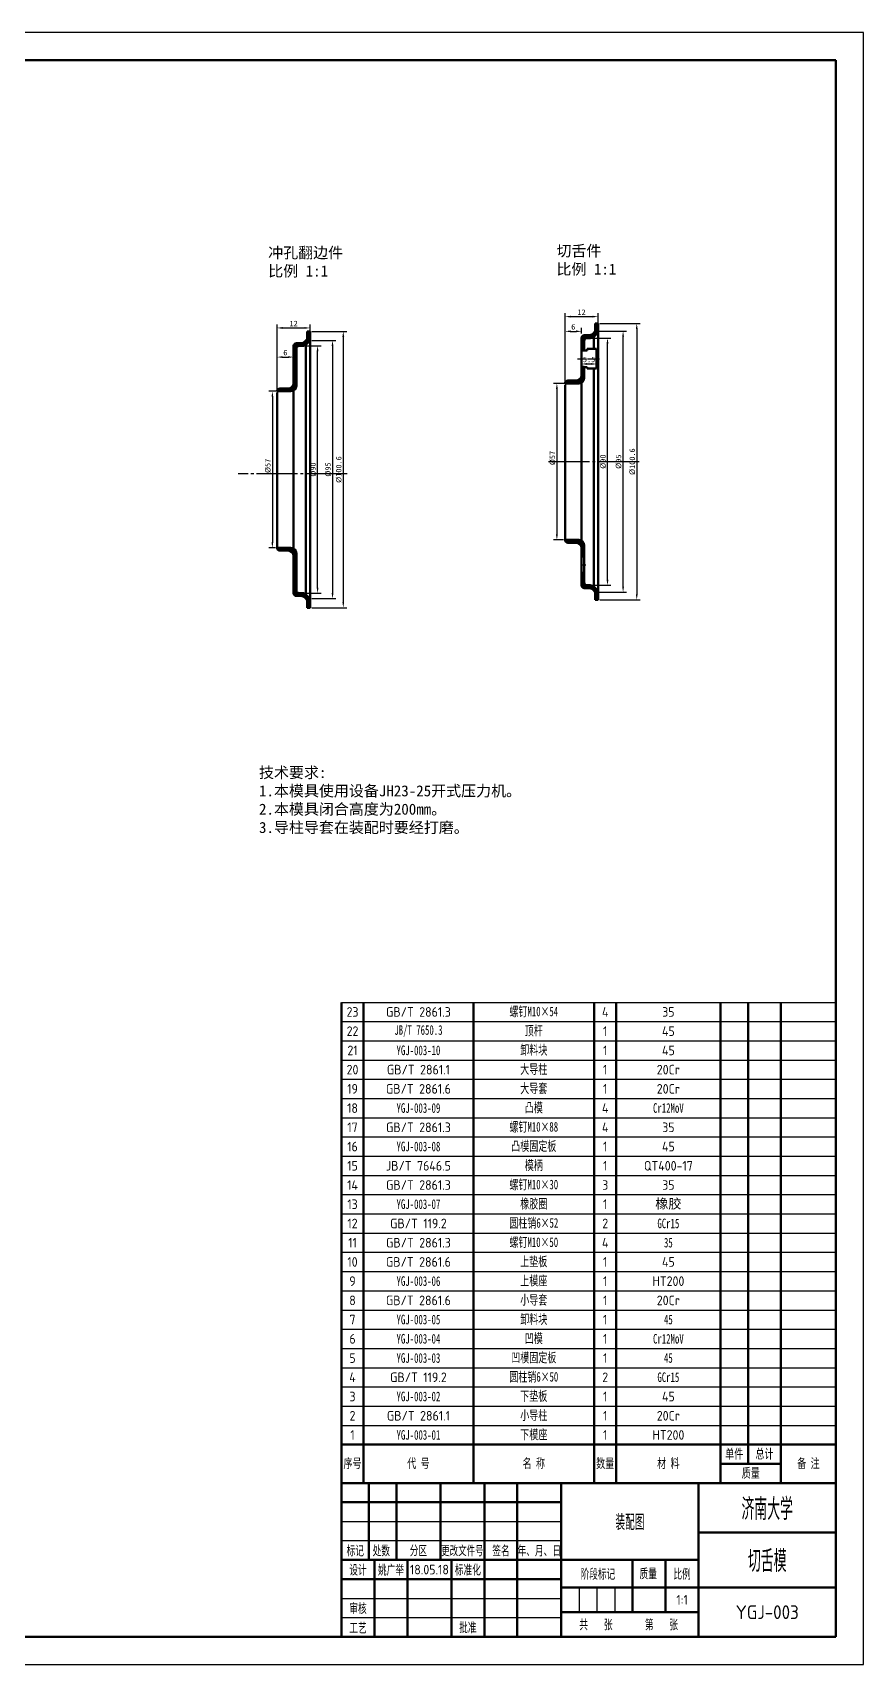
# Model space of a CAD drawing. Header units: millimetres. Extents: x 165 to 1006, y 1 to 595.
# Drawn here: x 703 to 1006, y 1 to 595 of the extents above; entities that cross this region are included whole.
import ezdxf
from ezdxf.enums import TextEntityAlignment as Align

# ---------------------------------------------------------------- set-up
doc = ezdxf.new("R2010")
doc.units = ezdxf.units.MM
doc.linetypes.add('点画线', pattern=[18, 15, -1, 1, -1])
for name, color, linetype in [('剖面线', 3, 'Continuous'), ('文字', 7, 'Continuous'), ('文字 @ 1', 7, 'Continuous'), ('标注', 3, 'Continuous'), ('点画线', 1, '点画线'), ('细实线', 1, 'Continuous'), ('辅助线', 4, 'Continuous')]:
    doc.layers.add(name, color=color, linetype=linetype)
doc.layers.add('粗实线', color=7, linetype='Continuous', lineweight=50)
doc.layers.add('粗实线 @ 1', color=7, linetype='Continuous', lineweight=50)
doc.styles.add('数字', font='isocp.shx')
doc.styles.add('数字直体', font='isocp.shx')
doc.styles.add('汉字长仿宋体', font='hyswlongfangsong.ttf', dxfattribs={"width": 0.67})
doc.styles.add('长仿宋体', font='', dxfattribs={"width": 0.67})
doc.styles.get('长仿宋体').set_extended_font_data('FangSong_GB2312')
doc.dimstyles.new('ISO-25', dxfattribs={"dimtxt": 2.5, "dimasz": 2.5, "dimexe": 1.25, "dimexo": 0.625, "dimtad": 1, "dimdsep": 46, "dimtxsty": 'Standard', "dimcen": 2.5, "dimadec": 0, "dimazin": 0, "dimtfac": 1, "dimtmove": 0, "dimatfit": 3, "dimfxl": 1, "dimarcsym": 0})

# ---------------------------------------------------------------- blocks, each defined once
blk = doc.blocks.new('装订A1(带注释性)')
at = {"layer": '粗实线'}
for p, q in [((0, 574), (-806, 574)), ((0, 0), (0, 574)), ((0, 56), (-180, 56)), ((-180, 56), (-180, 0)), ((-180, 56), (-180, 28)), ((-170, 56), (-170, 28)), ((-160, 56), (-160, 28)), ((-144, 56), (-144, 28)), ((-128, 56), (-128, 0)), ((-116, 56), (-116, 0)), ((-100, 56), (-100, 0)), ((-50, 56), (-50, 0)), ((0, 0), (0, 56)), ((-100, 49), (-180, 49)), ((0, 38), (-50, 38)), ((-50, 28), (-180, 28)), ((-168, 28), (-168, 0)), ((-156, 28), (-156, 0)), ((-140, 28), (-140, 0)), ((-74, 28), (-74, 9)), ((-62, 28), (-62, 9)), ((-100, 21), (-180, 21)), ((0, 18), (-100, 18)), ((-50, 9), (-100, 9)), ((-806, 0), (0, 0)), ((-180, 0), (0, 0))]:
    blk.add_line(p, q, dxfattribs=at)
at = {"layer": '细实线'}
for p, q in [((-180, 42), (-100, 42)), ((-100, 35), (-180, 35)), ((-93.5, 18), (-93.5, 9)), ((-87, 18), (-87, 9)), ((-80.5, 18), (-80.5, 9)), ((-180, 14), (-100, 14)), ((-180, 7), (-100, 7))]:
    blk.add_line(p, q, dxfattribs=at)
at = {"layer": '辅助线'}
for p, q in [((10, 584), (-831, 584)), ((10, -10), (10, 584)), ((-831, -10), (10, -10))]:
    blk.add_line(p, q, dxfattribs=at)
at = {"layer": '文字', "style": '汉字长仿宋体', "width": 0.67}
for s, height, p in [('标记', 3.5, (-175, 31.5)), ('处数', 3.5, (-165.51, 31.5)), ('分区', 3.5, (-152, 31.5)), ('更改文件号', 3.4, (-136, 31.5)), ('签名', 3.5, (-121.94, 31.5)), ('年、月、日', 3.5, (-108, 31.5)), ('设计', 3.5, (-174, 24.5)), ('标准化', 3.5, (-134, 24.54)), ('阶段标记', 3.5, (-86.67, 23)), ('质量', 3.5, (-68.33, 23.13)), ('比例', 3.5, (-56, 23)), ('审核', 3.5, (-174, 10.5)), ('工艺', 3.5, (-174, 3.46)), ('批准', 3.5, (-134, 3.54))]:
    blk.add_text(s, height=height, dxfattribs=at).set_placement(p, align=Align.MIDDLE)
for s, p in [('共    张', (-93.4, 2.77)), ('第    张', (-69.55, 2.77))]:
    blk.add_text(s, height=3.5, dxfattribs=at).set_placement(p)
for tag, height, p in [('单位名称', 7, (-25, 47)), ('图名', 7, (-25, 28)), ('设计者', 3.5, (-162, 24.46)), ('标准化', 3.5, (-122, 24.46)), ('审核者', 3.5, (-162, 10.46)), ('质量', 3.5, (-68, 13.5)), ('工艺者', 3.5, (-162, 3.54)), ('批准者', 3.5, (-122, 3.54))]:
    blk.add_attdef(tag, text='', height=height, dxfattribs=at).set_placement(p, align=Align.MIDDLE)
at = {"layer": '文字', "style": '数字直体'}
for tag, height, p in [('45', 5, (-75, 42)), ('16.10.10', 3.5, (-148, 24.5)), ('16.10.10', 3.5, (-108, 24.5)), ('16.10.10', 3.5, (-148, 10.5)), ('1:1', 3.5, (-56, 13.5)), ('1', 3.5, (-87.01, 4.2)), ('1', 3.5, (-63.1, 4.31)), ('001', 5, (-25, 9)), ('16.10.10', 3.5, (-148, 3.5)), ('16.10.10', 3.5, (-108, 3.57))]:
    blk.add_attdef(tag, text='', height=height, dxfattribs=at).set_placement(p, align=Align.MIDDLE)
blk = doc.blocks.new('*T76')
at = {"layer": '文字', "color": 0, "linetype": 'ByBlock', "lineweight": -2, "transparency": 16777216}
for p, q in [((0, 175), (180, 175)), ((0, 168), (180, 168)), ((0, 161), (180, 161)), ((0, 154), (180, 154)), ((0, 147), (180, 147)), ((0, 140), (180, 140)), ((0, 133), (180, 133)), ((0, 126), (180, 126)), ((0, 119), (180, 119)), ((0, 112), (180, 112)), ((0, 105), (180, 105)), ((0, 98), (180, 98)), ((0, 91), (180, 91)), ((0, 84), (180, 84)), ((0, 77), (180, 77)), ((0, 70), (180, 70)), ((0, 63), (180, 63)), ((0, 56), (180, 56)), ((0, 49), (180, 49)), ((0, 42), (180, 42)), ((0, 35), (180, 35)), ((0, 28), (180, 28)), ((0, 21), (180, 21))]:
    blk.add_line(p, q, dxfattribs=at)
at = {"layer": '文字', "color": 0, "linetype": 'ByBlock', "lineweight": 50, "transparency": 16777216}
for p, q in [((0, 0), (0, 175)), ((8, 0), (8, 175)), ((48, 0), (48, 175)), ((92, 0), (92, 175)), ((100, 0), (100, 175)), ((138, 0), (138, 175)), ((148, 7), (148, 175)), ((160, 0), (160, 175)), ((180, 0), (180, 175)), ((0, 14), (180, 14)), ((138, 7), (160, 7)), ((0, 0), (180, 0))]:
    blk.add_line(p, q, dxfattribs=at)
at = {"layer": '文字', "color": 0, "transparency": 16777216, "char_height": 3.5, "attachment_point": 5}
for s, insert, width, style in [('23', (4, 171.5), 7.88, '数字'), ('GB/T 2861.3', (28, 171.5), 39.88, '数字'), ('{\\fSimSun|b0|i0|c134|p2;螺钉M10×54}', (70, 171.5), 43.88, '长仿宋体'), ('4', (96, 171.5), 7.88, '数字'), ('35', (119, 171.5), 37.88, '数字'), ('{\\fFangSong_GB2312|b0|i0|c134|p49;\\W0.67;JB/T 7650.3}', (28, 164.5), 39.88, '数字'), ('{\\fSimSun|b0|i0|c134|p2;顶杆}', (70, 164.5), 43.88, '长仿宋体'), ('22', (4, 164.5), 7.88, '数字'), ('1', (96, 164.5), 7.88, '数字'), ('45', (119, 164.5), 37.88, '数字'), ('21', (4, 157.5), 7.88, '数字'), ('{\\fFangSong_GB2312|b0|i0|c134|p49;\\W0.67;YGJ-003-10}', (28, 157.5), 39.88, '数字'), ('{\\fSimSun|b0|i0|c134|p2;卸料块}', (70, 157.5), 43.88, '长仿宋体'), ('1', (96, 157.5), 7.88, '数字'), ('45', (119, 157.5), 37.88, '数字'), ('20', (4, 150.5), 7.88, '数字'), ('GB/T 2861.1', (28, 150.5), 39.88, '数字'), ('{\\fSimSun|b0|i0|c134|p2;大导柱}', (70, 150.5), 43.88, '长仿宋体'), ('1', (96, 150.5), 7.88, '数字'), ('20Cr', (119, 150.5), 37.88, '数字'), ('19', (4, 143.5), 7.88, '数字'), ('GB/T 2861.6', (28, 143.5), 39.88, '数字'), ('{\\fSimSun|b0|i0|c134|p2;大导套}', (70, 143.5), 43.88, '长仿宋体'), ('1', (96, 143.5), 7.88, '数字'), ('20Cr', (119, 143.5), 37.88, '数字'), ('18', (4, 136.5), 7.88, '数字'), ('YGJ-003-09', (28, 136.5), 39.88, '长仿宋体'), ('{\\fSimSun|b0|i0|c134|p2;凸模}', (70, 136.5), 43.88, '长仿宋体'), ('4', (96, 136.5), 7.88, '数字'), ('{\\fFangSong_GB2312|b0|i0|c134|p49;\\W0.67;Cr12MoV}', (119, 136.5), 37.88, '数字'), ('17', (4, 129.5), 7.88, '数字'), ('GB/T 2861.3', (28, 129.5), 39.88, '数字'), ('{\\fSimSun|b0|i0|c134|p2;螺钉M10×88}', (70, 129.5), 43.88, '长仿宋体'), ('4', (96, 129.5), 7.88, '数字'), ('35', (119, 129.5), 37.88, '数字'), ('{\\fSimSun|b0|i0|c134|p2;凸模固定板}', (70, 122.5), 43.88, '长仿宋体'), ('16', (4, 122.5), 7.88, '数字'), ('{\\fFangSong_GB2312|b0|i0|c134|p49;\\W0.67;YGJ-003-08}', (28, 122.5), 39.88, '数字'), ('1', (96, 122.5), 7.88, '数字'), ('45', (119, 122.5), 37.88, '数字'), ('15', (4, 115.5), 7.88, '数字'), ('JB/T 7646.5', (28, 115.5), 39.88, '数字'), ('{\\fSimSun|b0|i0|c134|p2;模柄}', (70, 115.5), 43.88, '长仿宋体'), ('1', (96, 115.5), 7.88, '数字'), ('QT400-17', (119, 115.5), 37.88, '数字'), ('14', (4, 108.5), 7.88, '数字'), ('GB/T 2861.3', (28, 108.5), 39.88, '数字'), ('{\\fSimSun|b0|i0|c134|p2;螺钉M10×30}', (70, 108.5), 43.88, '长仿宋体'), ('3', (96, 108.5), 7.88, '数字'), ('35', (119, 108.5), 37.88, '数字'), ('13', (4, 101.5), 7.88, '数字'), ('{\\fFangSong_GB2312|b0|i0|c134|p49;\\W0.67;YGJ-003-07}', (28, 101.5), 39.88, '数字'), ('{\\fSimSun|b0|i0|c134|p2;橡胶圈}', (70, 101.5), 43.88, '长仿宋体'), ('1', (96, 101.5), 7.88, '数字'), ('{\\fSimSun|b0|i0|c134|p2;橡胶}', (119, 101.5), 37.88, '数字'), ('12', (4, 94.5), 7.88, '数字'), ('GB/T 119.2', (28, 94.5), 39.88, '数字'), ('{\\fSimSun|b0|i0|c134|p2;圆柱销6×52}', (70, 94.5), 43.88, '长仿宋体'), ('2', (96, 94.5), 7.88, '数字'), ('{\\fFangSong_GB2312|b0|i0|c134|p49;\\W0.67;GCr15}', (119, 94.5), 37.88, '数字'), ('11', (4, 87.5), 7.88, '数字'), ('GB/T 2861.3', (28, 87.5), 39.88, '数字'), ('{\\fSimSun|b0|i0|c134|p2;螺钉M10×50}', (70, 87.5), 43.88, '长仿宋体'), ('4', (96, 87.5), 7.88, '数字'), ('35', (119, 87.5), 37.88, '长仿宋体'), ('10', (4, 80.5), 7.88, '数字'), ('GB/T 2861.6', (28, 80.5), 39.88, '数字'), ('{\\fSimSun|b0|i0|c134|p2;上垫板}', (70, 80.5), 43.88, '长仿宋体'), ('1', (96, 80.5), 7.88, '数字'), ('45', (119, 80.5), 37.88, '数字'), ('9', (4, 73.5), 7.88, '数字'), ('YGJ-003-06', (28, 73.5), 39.88, '长仿宋体'), ('{\\fSimSun|b0|i0|c134|p2;上模座}', (70, 73.5), 43.88, '长仿宋体'), ('1', (96, 73.5), 7.88, '数字'), ('HT200', (119, 73.5), 37.88, '数字'), ('8', (4, 66.5), 7.88, '数字'), ('GB/T 2861.6', (28, 66.5), 39.88, '数字'), ('{\\fSimSun|b0|i0|c134|p2;小导套}', (70, 66.5), 43.88, '长仿宋体'), ('1', (96, 66.5), 7.88, '数字'), ('{\\Fisocp|c134;\\W1;20Cr}', (119, 66.5), 37.88, '长仿宋体'), ('7', (4, 59.5), 7.88, '数字'), ('YGJ-003-05', (28, 59.5), 39.88, '长仿宋体'), ('{\\fSimSun|b0|i0|c134|p2;卸料块}', (70, 59.5), 43.88, '长仿宋体'), ('1', (96, 59.5), 7.88, '数字'), ('45', (119, 59.5), 37.88, '长仿宋体'), ('6', (4, 52.5), 7.88, '数字'), ('YGJ-003-04', (28, 52.5), 39.88, '长仿宋体'), ('{\\fSimSun|b0|i0|c134|p2;凹模}', (70, 52.5), 43.88, '长仿宋体'), ('1', (96, 52.5), 7.88, '数字'), ('Cr12MoV', (119, 52.5), 37.88, '长仿宋体'), ('{\\fSimSun|b0|i0|c134|p2;凹模固定板}', (70, 45.5), 43.88, '长仿宋体'), ('5', (4, 45.5), 7.88, '数字'), ('YGJ-003-03', (28, 45.5), 39.88, '长仿宋体'), ('1', (96, 45.5), 7.88, '数字'), ('45', (119, 45.5), 37.88, '长仿宋体'), ('4', (4, 38.5), 7.88, '数字'), ('GB/T 119.2', (28, 38.5), 39.88, '数字'), ('{\\fSimSun|b0|i0|c134|p2;圆柱销6×50}', (70, 38.5), 43.88, '长仿宋体'), ('2', (96, 38.5), 7.88, '数字'), ('GCr15', (119, 38.5), 37.88, '长仿宋体'), ('3', (4, 31.5), 7.88, '数字'), ('YGJ-003-02', (28, 31.5), 39.88, '长仿宋体'), ('{\\fSimSun|b0|i0|c134|p2;下垫板}', (70, 31.5), 43.88, '长仿宋体'), ('1', (96, 31.5), 7.88, '数字'), ('45', (119, 31.5), 37.88, '数字'), ('2', (4, 24.5), 7.88, '数字'), ('GB/T 2861.1', (28, 24.5), 39.88, '数字'), ('{\\fSimSun|b0|i0|c134|p2;小导柱}', (70, 24.5), 43.88, '长仿宋体'), ('1', (96, 24.5), 7.88, '数字'), ('20Cr', (119, 24.5), 37.88, '数字'), ('1', (4, 17.5), 7.88, '数字'), ('YGJ-003-01', (28, 17.5), 39.88, '长仿宋体'), ('{\\fSimSun|b0|i0|c134|p2;下模座}', (70, 17.5), 43.88, '长仿宋体'), ('1', (96, 17.5), 7.88, '数字'), ('HT200', (119, 17.5), 37.88, '数字'), ('单件', (143, 10.5), 9.88, '长仿宋体'), ('总计', (154, 10.5), 11.88, '长仿宋体'), ('序号', (4, 7), 7.88, '长仿宋体'), ('代 号', (28, 7), 39.88, '长仿宋体'), ('名 称', (70, 7), 43.88, '长仿宋体'), ('数量', (96, 7), 7.88, '长仿宋体'), ('材 料', (119, 7), 37.88, '长仿宋体'), ('备 注', (170, 7), 19.88, '长仿宋体'), ('质量', (149, 3.5), 21.88, '长仿宋体')]:
    blk.add_mtext(s, dxfattribs=dict(at, insert=insert, width=width, style=style))
blk = doc.blocks.new('明细表（带注释性）')
blk.add_blockref('*T76', (-180, 0))
blk = doc.blocks.new('*D53')
at = {"layer": 'Defpoints', "color": 0, "transparency": 16777216}
for p in [(898.2, 467.6), (894.23, 410.6), (897.2, 410.6)]:
    blk.add_point(p, dxfattribs=at)
at = {"layer": '标注', "color": 0, "lineweight": -2, "transparency": 16777216}
for p, q in [((897.58, 467.6), (892.98, 467.6)), ((894.23, 465.6), (894.23, 412.6)), ((896.58, 410.6), (892.98, 410.6))]:
    blk.add_line(p, q, dxfattribs=at)
at = {"layer": '标注', "color": 0, "transparency": 16777216}
for points in [[(893.89, 465.6), (894.56, 465.6), (894.23, 467.6)], [(893.89, 412.6), (894.56, 412.6), (894.23, 410.6)]]:
    blk.add_solid(points, dxfattribs=at)
at = {"layer": '标注', "color": 0, "transparency": 16777216, "insert": (892.6, 440.43), "char_height": 2, "attachment_point": 5, "rotation": 90}
blk.add_mtext('%%C57', dxfattribs=at)
blk = doc.blocks.new('*D54')
at = {"layer": 'Defpoints', "color": 0, "transparency": 16777216}
for p in [(909.2, 491.9), (909.2, 486.6), (897.2, 467.1)]:
    blk.add_point(p, dxfattribs=at)
at = {"layer": '标注', "color": 0, "lineweight": -2, "transparency": 16777216}
for p, q in [((897.2, 467.72), (897.2, 493.15)), ((909.2, 487.22), (909.2, 493.15)), ((899.2, 491.9), (907.2, 491.9))]:
    blk.add_line(p, q, dxfattribs=at)
at = {"layer": '标注', "color": 0, "transparency": 16777216}
for points in [[(899.2, 492.23), (899.2, 491.56), (897.2, 491.9)], [(907.2, 492.23), (907.2, 491.56), (909.2, 491.9)]]:
    blk.add_solid(points, dxfattribs=at)
at = {"layer": '标注', "color": 0, "transparency": 16777216, "insert": (903.2, 493.52), "char_height": 2, "attachment_point": 5}
blk.add_mtext('12', dxfattribs=at)
blk = doc.blocks.new('*D55')
at = {"layer": 'Defpoints', "color": 0, "transparency": 16777216}
for p in [(903.2, 486.54), (903.2, 485.1), (897.2, 467.6)]:
    blk.add_point(p, dxfattribs=at)
at = {"layer": '标注', "color": 0, "lineweight": -2, "transparency": 16777216}
for p, q in [((897.2, 468.22), (897.2, 487.79)), ((903.2, 485.72), (903.2, 487.79)), ((899.2, 486.54), (901.2, 486.54))]:
    blk.add_line(p, q, dxfattribs=at)
at = {"layer": '标注', "color": 0, "transparency": 16777216}
for points in [[(899.2, 486.88), (899.2, 486.21), (897.2, 486.54)], [(901.2, 486.88), (901.2, 486.21), (903.2, 486.54)]]:
    blk.add_solid(points, dxfattribs=at)
at = {"layer": '标注', "color": 0, "transparency": 16777216, "insert": (900.2, 488.17), "char_height": 2, "attachment_point": 5}
blk.add_mtext('6', dxfattribs=at)
blk = doc.blocks.new('*D57')
at = {"layer": 'Defpoints', "color": 0, "transparency": 16777216}
for p in [(906.38, 484.1), (912.66, 484.1), (906.38, 394.1)]:
    blk.add_point(p, dxfattribs=at)
at = {"layer": '标注', "color": 0, "lineweight": -2, "transparency": 16777216}
for p, q in [((907.01, 484.1), (913.91, 484.1)), ((912.66, 396.1), (912.66, 482.1)), ((907.01, 394.1), (913.91, 394.1))]:
    blk.add_line(p, q, dxfattribs=at)
at = {"layer": '标注', "color": 0, "transparency": 16777216}
for points in [[(912.33, 482.1), (913, 482.1), (912.66, 484.1)], [(912.33, 396.1), (913, 396.1), (912.66, 394.1)]]:
    blk.add_solid(points, dxfattribs=at)
at = {"layer": '标注', "color": 0, "transparency": 16777216, "insert": (911.04, 439.1), "char_height": 2, "attachment_point": 5, "rotation": 90}
blk.add_mtext('%%C90', dxfattribs=at)
blk = doc.blocks.new('*D56')
at = {"layer": 'Defpoints', "color": 0, "transparency": 16777216}
for p in [(908.2, 486.6), (918.33, 486.6), (908.2, 391.6)]:
    blk.add_point(p, dxfattribs=at)
at = {"layer": '标注', "color": 0, "lineweight": -2, "transparency": 16777216}
for p, q in [((908.82, 486.6), (919.58, 486.6)), ((918.33, 393.6), (918.33, 484.6)), ((908.82, 391.6), (919.58, 391.6))]:
    blk.add_line(p, q, dxfattribs=at)
at = {"layer": '标注', "color": 0, "transparency": 16777216}
for points in [[(918, 484.6), (918.66, 484.6), (918.33, 486.6)], [(918, 393.6), (918.66, 393.6), (918.33, 391.6)]]:
    blk.add_solid(points, dxfattribs=at)
at = {"layer": '标注', "color": 0, "transparency": 16777216, "insert": (916.7, 439.1), "char_height": 2, "attachment_point": 5, "rotation": 90}
blk.add_mtext('%%C95', dxfattribs=at)
blk = doc.blocks.new('*D58')
at = {"layer": 'Defpoints', "color": 0, "transparency": 16777216}
for p in [(909.2, 489.4), (909.2, 388.8), (923.31, 388.8)]:
    blk.add_point(p, dxfattribs=at)
at = {"layer": '标注', "color": 0, "lineweight": -2, "transparency": 16777216}
for p, q in [((909.82, 489.4), (924.56, 489.4)), ((923.31, 487.4), (923.31, 390.8)), ((909.82, 388.8), (924.56, 388.8))]:
    blk.add_line(p, q, dxfattribs=at)
at = {"layer": '标注', "color": 0, "transparency": 16777216}
for points in [[(922.98, 487.4), (923.65, 487.4), (923.31, 489.4)], [(922.98, 390.8), (923.65, 390.8), (923.31, 388.8)]]:
    blk.add_solid(points, dxfattribs=at)
at = {"layer": '标注', "color": 0, "transparency": 16777216, "insert": (921.69, 439.1), "char_height": 2, "attachment_point": 5, "rotation": 90}
blk.add_mtext('%%C100.6', dxfattribs=at)
blk = doc.blocks.new('*D59')
at = {"layer": 'Defpoints', "color": 0, "transparency": 16777216}
for p in [(903.2, 476.6), (908.7, 476.6), (908.7, 474.66)]:
    blk.add_point(p, dxfattribs=at)
at = {"layer": '标注', "color": 0, "lineweight": -2, "transparency": 16777216}
for p, q in [((903.2, 475.97), (903.2, 473.41)), ((908.7, 475.97), (908.7, 473.41)), ((905.2, 474.66), (906.7, 474.66))]:
    blk.add_line(p, q, dxfattribs=at)
at = {"layer": '标注', "color": 0, "transparency": 16777216}
for points in [[(905.2, 475), (905.2, 474.33), (903.2, 474.66)], [(906.7, 475), (906.7, 474.33), (908.7, 474.66)]]:
    blk.add_solid(points, dxfattribs=at)
at = {"layer": '标注', "color": 0, "transparency": 16777216, "insert": (905.95, 476.29), "char_height": 2, "attachment_point": 5}
blk.add_mtext('5.5', dxfattribs=at)
blk = doc.blocks.new('*D70')
at = {"layer": 'Defpoints', "color": 0, "transparency": 16777216}
for p in [(793.36, 464.73), (790.64, 407.73), (792.36, 407.73)]:
    blk.add_point(p, dxfattribs=at)
at = {"layer": '标注', "color": 0, "lineweight": -2, "transparency": 16777216}
for p, q in [((792.74, 464.73), (789.39, 464.73)), ((790.64, 462.73), (790.64, 409.73)), ((791.74, 407.73), (789.39, 407.73))]:
    blk.add_line(p, q, dxfattribs=at)
at = {"layer": '标注', "color": 0, "transparency": 16777216}
for points in [[(790.31, 462.73), (790.97, 462.73), (790.64, 464.73)], [(790.31, 409.73), (790.97, 409.73), (790.64, 407.73)]]:
    blk.add_solid(points, dxfattribs=at)
at = {"layer": '标注', "color": 0, "transparency": 16777216, "insert": (789.01, 437.56), "char_height": 2, "attachment_point": 5, "rotation": 90}
blk.add_mtext('%%C57', dxfattribs=at)
blk = doc.blocks.new('*D71')
at = {"layer": 'Defpoints', "color": 0, "transparency": 16777216}
for p in [(804.36, 487.78), (804.36, 483.73), (792.36, 464.23)]:
    blk.add_point(p, dxfattribs=at)
at = {"layer": '标注', "color": 0, "lineweight": -2, "transparency": 16777216}
for p, q in [((792.36, 464.85), (792.36, 489.03)), ((794.36, 487.78), (802.36, 487.78)), ((804.36, 484.35), (804.36, 489.03))]:
    blk.add_line(p, q, dxfattribs=at)
at = {"layer": '标注', "color": 0, "transparency": 16777216}
for points in [[(794.36, 488.12), (794.36, 487.45), (792.36, 487.78)], [(802.36, 488.12), (802.36, 487.45), (804.36, 487.78)]]:
    blk.add_solid(points, dxfattribs=at)
at = {"layer": '标注', "color": 0, "transparency": 16777216, "insert": (798.36, 489.41), "char_height": 2, "attachment_point": 5}
blk.add_mtext('12', dxfattribs=at)
blk = doc.blocks.new('*D72')
at = {"layer": 'Defpoints', "color": 0, "transparency": 16777216}
for p in [(798.36, 482.23), (798.36, 477.17), (792.36, 464.73)]:
    blk.add_point(p, dxfattribs=at)
at = {"layer": '标注', "color": 0, "lineweight": -2, "transparency": 16777216}
for p, q in [((798.36, 481.6), (798.36, 475.92)), ((792.36, 465.35), (792.36, 478.42)), ((794.36, 477.17), (796.36, 477.17))]:
    blk.add_line(p, q, dxfattribs=at)
at = {"layer": '标注', "color": 0, "transparency": 16777216}
for points in [[(794.36, 477.51), (794.36, 476.84), (792.36, 477.17)], [(796.36, 477.51), (796.36, 476.84), (798.36, 477.17)]]:
    blk.add_solid(points, dxfattribs=at)
at = {"layer": '标注', "color": 0, "transparency": 16777216, "insert": (795.36, 478.8), "char_height": 2, "attachment_point": 5}
blk.add_mtext('6', dxfattribs=at)
blk = doc.blocks.new('*D73')
at = {"layer": 'Defpoints', "color": 0, "transparency": 16777216}
for p in [(801.54, 481.23), (807.1, 481.23), (801.54, 391.23)]:
    blk.add_point(p, dxfattribs=at)
at = {"layer": '标注', "color": 0, "lineweight": -2, "transparency": 16777216}
for p, q in [((802.17, 481.23), (808.35, 481.23)), ((807.1, 393.23), (807.1, 479.23)), ((802.17, 391.23), (808.35, 391.23))]:
    blk.add_line(p, q, dxfattribs=at)
at = {"layer": '标注', "color": 0, "transparency": 16777216}
for points in [[(806.76, 479.23), (807.43, 479.23), (807.1, 481.23)], [(806.76, 393.23), (807.43, 393.23), (807.1, 391.23)]]:
    blk.add_solid(points, dxfattribs=at)
at = {"layer": '标注', "color": 0, "transparency": 16777216, "insert": (805.47, 436.23), "char_height": 2, "attachment_point": 5, "rotation": 90}
blk.add_mtext('%%C90', dxfattribs=at)
blk = doc.blocks.new('*D74')
at = {"layer": 'Defpoints', "color": 0, "transparency": 16777216}
for p in [(804.36, 483.19), (804.36, 389.26), (812.55, 389.26)]:
    blk.add_point(p, dxfattribs=at)
at = {"layer": '标注', "color": 0, "lineweight": -2, "transparency": 16777216}
for p, q in [((804.99, 483.19), (813.8, 483.19)), ((812.55, 481.19), (812.55, 391.26)), ((804.99, 389.26), (813.8, 389.26))]:
    blk.add_line(p, q, dxfattribs=at)
at = {"layer": '标注', "color": 0, "transparency": 16777216}
for points in [[(812.21, 481.19), (812.88, 481.19), (812.55, 483.19)], [(812.21, 391.26), (812.88, 391.26), (812.55, 389.26)]]:
    blk.add_solid(points, dxfattribs=at)
at = {"layer": '标注', "color": 0, "transparency": 16777216, "insert": (810.92, 436.23), "char_height": 2, "attachment_point": 5, "rotation": 90}
blk.add_mtext('%%C95', dxfattribs=at)
blk = doc.blocks.new('*D75')
at = {"layer": 'Defpoints', "color": 0, "transparency": 16777216}
for p in [(804.36, 486.53), (804.36, 385.93), (816.46, 385.93)]:
    blk.add_point(p, dxfattribs=at)
at = {"layer": '标注', "color": 0, "lineweight": -2, "transparency": 16777216}
for p, q in [((804.99, 486.53), (817.71, 486.53)), ((816.46, 484.53), (816.46, 387.93)), ((804.99, 385.93), (817.71, 385.93))]:
    blk.add_line(p, q, dxfattribs=at)
at = {"layer": '标注', "color": 0, "transparency": 16777216}
for points in [[(816.12, 484.53), (816.79, 484.53), (816.46, 486.53)], [(816.12, 387.93), (816.79, 387.93), (816.46, 385.93)]]:
    blk.add_solid(points, dxfattribs=at)
at = {"layer": '标注', "color": 0, "transparency": 16777216, "insert": (814.83, 436.23), "char_height": 2, "attachment_point": 5, "rotation": 90}
blk.add_mtext('%%C100.6', dxfattribs=at)

msp = doc.modelspace()

# ---------------------------------------------------------------- hatches: boundary and pattern name
at = {"layer": '剖面线'}
h = msp.add_hatch(dxfattribs=at)
h.set_pattern_fill('ANSI31', color=256, scale=0.1)
h.set_pattern_definition([(45, (154.06856, -46.85437), (-0.2245064, 0.2245064), [])])
h.paths.add_polyline_path([(904.2, 469.595), (904.2, 473.595), (903.2, 473.595), (903.2, 470.595, -0.4142136), (901.2, 468.595), (898.2, 468.595, 0.4142136), (897.2, 467.595), (898.2, 467.595), (902.2, 467.595, 0.4142136)])
h.paths.add_polyline_path([(904.2, 483.095, -0.4142136), (905.2, 484.095), (906.38, 484.095, 0.1969507), (907.784, 484.67), (909.2, 486.065), (909.198, 489.395), (908.198, 489.395), (908.198, 486.595), (907.286, 485.682, -0.1990802), (905.871, 485.095), (904.2, 485.095, 0.4142136), (903.2, 484.095), (903.2, 479.595), (904.2, 479.595)])
h.paths.add_polyline_path([(904.2, 408.595, 0.4142136), (902.2, 410.595), (898.2, 410.595), (897.2, 410.595, 0.4142136), (898.2, 409.595), (901.2, 409.595, -0.4142136), (903.2, 407.595), (903.2, 404.595), (904.2, 404.595)])
h.paths.add_polyline_path([(906.38, 394.095), (905.2, 394.095, -0.4142136), (904.2, 395.095), (904.2, 398.595), (903.2, 398.595), (903.2, 394.095, 0.4142136), (904.2, 393.095), (905.871, 393.095, -0.1990802), (907.286, 392.508), (908.198, 391.595), (908.198, 388.795), (909.198, 388.795), (909.2, 392.125), (907.784, 393.52, 0.1969507)])
h = msp.add_hatch(dxfattribs=at)
h.set_pattern_fill('ANSI31', color=256, scale=0.1)
h.set_pattern_definition([(45, (247.99475, 109.33255), (-0.2245064, 0.2245064), [])])
h.paths.add_polyline_path([(799.363, 466.726), (799.363, 480.226, -0.4142136), (800.363, 481.226), (801.543, 481.226, 0.1969507), (802.947, 481.801), (804.361, 483.194), (804.361, 486.526), (803.361, 486.526), (803.361, 483.726), (802.449, 482.813, -0.1990802), (801.034, 482.226), (799.363, 482.226, 0.4142136), (798.363, 481.226), (798.363, 476.726), (798.363, 467.726, -0.4142136), (796.363, 465.726), (793.363, 465.726, 0.4142136), (792.363, 464.726), (793.363, 464.726), (797.363, 464.726, 0.4142136)])
h.paths.add_polyline_path([(799.363, 405.726, 0.4142136), (797.363, 407.726), (793.363, 407.726), (792.363, 407.726, 0.4142136), (793.363, 406.726), (796.363, 406.726, -0.4142136), (798.363, 404.726), (798.363, 395.726), (798.363, 391.226, 0.4142136), (799.363, 390.226), (801.034, 390.226, -0.1990802), (802.449, 389.64), (803.361, 388.726), (803.361, 385.926), (804.361, 385.926), (804.361, 389.258), (802.947, 390.651, 0.1969507), (801.543, 391.226), (800.363, 391.226, -0.4142136), (799.363, 392.226)])

# ---------------------------------------------------------------- linework, layer by layer
at = {"layer": '点画线', "ltscale": 0.2}
msp.add_line((901.773, 476.595), (909.699, 476.595), dxfattribs=at)
at = {"layer": '点画线'}
for p, q in [((817.84, 434.676), (778.143, 434.676)), ((924.144, 439.095), (890.5, 439.095))]:
    msp.add_line(p, q, dxfattribs=at)
at = {"layer": '点画线', "ltscale": 0.02}
msp.add_line((902.803, 401.595), (904.721, 401.595), dxfattribs=at)
at = {"layer": '粗实线'}
for p, q in [((908.198, 486.595), (908.198, 489.395)), ((908.198, 489.395), (909.198, 489.395)), ((909.198, 489.395), (909.2, 486.065)), ((802.863, 481.723), (802.863, 390.682)), ((803.361, 483.726), (803.361, 486.526)), ((803.361, 486.526), (804.361, 486.526)), ((804.361, 486.526), (804.361, 483.194)), ((804.361, 483.194), (804.361, 389.258)), ((907.7, 480.139), (907.7, 484.592)), ((799.363, 480.226), (799.363, 466.726)), ((903.2, 479.595), (904.2, 479.595)), ((904.2, 479.595), (905.2, 479.595)), ((908.7, 480.139), (905.2, 480.139)), ((905.2, 480.139), (905.2, 479.595)), ((908.7, 480.139), (908.7, 473.051)), ((904.2, 473.595), (903.2, 473.595)), ((904.2, 473.595), (904.2, 469.595)), ((905.2, 473.551), (904.2, 473.551)), ((905.2, 473.051), (905.2, 473.551)), ((908.7, 473.051), (905.2, 473.051)), ((907.7, 439.095), (907.7, 473.051)), ((792.363, 436.226), (792.363, 464.226)), ((793.363, 464.726), (797.363, 464.726)), ((897.2, 439.095), (897.2, 467.095)), ((898.2, 467.595), (902.2, 467.595)), ((792.363, 436.226), (792.363, 408.226)), ((897.2, 439.095), (897.2, 411.095)), ((907.7, 439.095), (907.7, 393.52)), ((897.2, 410.595), (897.2, 411.095)), ((898.2, 410.595), (902.2, 410.595)), ((792.363, 407.726), (792.363, 408.226)), ((793.363, 407.726), (797.363, 407.726)), ((799.363, 405.726), (799.363, 392.226)), ((904.2, 404.595), (903.2, 404.595)), ((904.2, 404.595), (903.2, 404.595)), ((904.2, 404.595), (904.2, 408.595)), ((904.2, 404.595), (904.2, 398.595)), ((903.2, 398.595), (904.2, 398.595)), ((904.2, 398.595), (903.2, 398.595)), ((909.198, 388.795), (909.2, 392.125)), ((803.361, 388.726), (803.361, 385.926)), ((804.361, 385.926), (804.361, 389.258)), ((908.198, 391.595), (908.198, 388.795)), ((908.198, 388.795), (909.198, 388.795)), ((803.361, 385.926), (804.361, 385.926))]:
    msp.add_line(p, q, dxfattribs=at)
at = {"layer": '粗实线', "ltscale": 0.05}
for p, q in [((798.363, 476.726), (798.363, 481.226)), ((799.363, 482.226), (801.034, 482.226)), ((800.363, 481.226), (801.543, 481.226)), ((802.449, 482.813), (803.361, 483.726)), ((802.947, 481.801), (804.361, 483.194)), ((903.2, 479.595), (903.2, 484.095)), ((904.2, 485.095), (905.871, 485.095)), ((904.2, 479.595), (904.2, 483.095)), ((905.2, 484.095), (906.38, 484.095)), ((907.286, 485.682), (908.198, 486.595)), ((907.784, 484.67), (909.2, 486.065)), ((909.2, 439.095), (909.2, 486.065)), ((798.363, 467.726), (798.363, 476.726)), ((903.2, 470.595), (903.2, 479.595)), ((793.363, 464.726), (792.363, 464.726)), ((793.363, 465.726), (796.363, 465.726)), ((798.363, 464.994), (798.363, 407.458)), ((898.2, 467.595), (897.2, 467.595)), ((898.2, 468.595), (901.2, 468.595)), ((903.2, 467.863), (903.2, 410.327)), ((909.2, 439.095), (909.2, 392.125)), ((898.2, 410.595), (897.2, 410.595)), ((793.363, 407.726), (792.363, 407.726)), ((793.363, 406.726), (796.363, 406.726)), ((798.363, 404.726), (798.363, 395.726)), ((898.2, 409.595), (901.2, 409.595)), ((903.2, 407.595), (903.2, 398.595)), ((903.2, 398.595), (903.2, 394.095)), ((904.2, 398.595), (904.2, 395.095)), ((798.363, 395.726), (798.363, 391.226)), ((904.2, 393.095), (905.871, 393.095)), ((905.2, 394.095), (906.38, 394.095)), ((907.286, 392.508), (908.198, 391.595)), ((907.784, 393.52), (909.2, 392.125)), ((799.363, 390.226), (801.034, 390.226)), ((800.363, 391.226), (801.543, 391.226)), ((802.449, 389.64), (803.361, 388.726)), ((802.947, 390.651), (804.361, 389.258))]:
    msp.add_line(p, q, dxfattribs=at)
for centre, radius, start, end in [((799.363, 481.226), 1, 90, 180), ((800.363, 480.226), 1, 90, 180), ((801.034, 484.226), 2, 270, 315.037005), ((801.543, 483.226), 2, 270, 314.567369), ((904.2, 484.095), 1, 90, 180), ((905.2, 483.095), 1, 90, 180), ((905.871, 487.095), 2, 270, 315.037005), ((906.38, 486.095), 2, 270, 314.567369), ((901.2, 470.595), 2, 270, 0), ((793.363, 464.726), 1, 90, 180), ((796.363, 467.726), 2, 270, 0), ((898.2, 467.595), 1, 90, 180), ((898.2, 410.595), 1, 180, 270), ((793.363, 407.726), 1, 180, 270), ((796.363, 404.726), 2, 0, 90), ((901.2, 407.595), 2, 0, 90), ((800.363, 392.226), 1, 180, 270), ((904.2, 394.095), 1, 180, 270), ((905.2, 395.095), 1, 180, 270), ((905.871, 391.095), 2, 44.962995, 90), ((906.38, 392.095), 2, 45.432631, 90), ((799.363, 391.226), 1, 180, 270), ((801.034, 388.226), 2, 44.962995, 90), ((801.543, 389.226), 2, 45.432631, 90)]:
    msp.add_arc(centre, radius, start, end, dxfattribs=at)
at = {"layer": '粗实线'}
for centre, start, end in [((902.2, 469.595), 270, 0), ((797.363, 466.726), 270, 0), ((902.2, 408.595), 360, 90), ((797.363, 405.726), 360, 90)]:
    msp.add_arc(centre, 2, start, end, dxfattribs=at)

# ---------------------------------------------------------------- block references
at = {"layer": '文字 @ 1'}
msp.add_blockref('明细表（带注释性）', (995.819, 67.281), dxfattribs=at)
at = {"layer": '粗实线 @ 1'}
ref = msp.add_blockref('装订A1(带注释性)', (995.819, 11.281), dxfattribs=at)
ref.add_attrib('设计者', '姚广举', dxfattribs={"layer": '文字', "height": 3.5, "style": '汉字长仿宋体', "width": 0.67}).set_placement((833.819, 35.745), align=Align.MIDDLE)
ref.add_attrib('16.10.10', '18.05.18', dxfattribs={"layer": '文字', "height": 3.5, "style": '数字直体'}).set_placement((847.819, 35.781), align=Align.MIDDLE)
ref.add_attrib('1:1', '1:1', dxfattribs={"layer": '文字', "height": 3.5, "style": '数字直体'}).set_placement((939.819, 24.781), align=Align.MIDDLE)
ref.add_attrib('单位名称', '济南大学', dxfattribs={"layer": '文字', "height": 7, "style": '汉字长仿宋体', "width": 0.67}).set_placement((970.819, 58.281), align=Align.MIDDLE)
ref.add_attrib('图名', '切舌模', dxfattribs={"layer": '文字', "height": 7, "style": '汉字长仿宋体', "width": 0.67}).set_placement((970.819, 39.281), align=Align.MIDDLE)
ref.add_attrib('001', 'YGJ-003', dxfattribs={"layer": '文字', "height": 5, "style": '数字直体'}).set_placement((970.819, 20.281), align=Align.MIDDLE)
ref.add_attrib('45', '装配图', dxfattribs={"layer": '文字', "height": 5, "style": '汉字长仿宋体', "width": 0.67}).set_placement((920.819, 53.281), align=Align.MIDDLE)

# ---------------------------------------------------------------- texts
at = {"layer": '文字', "char_height": 4, "attachment_point": 1}
for s, width, insert in [('{\\fSimSun|b0|i0|c134|p2;冲孔翻边件\\P比例 1:1}', 32.21803, (789.126, 517.173)), ('{\\fSimSun|b0|i0|c134|p2;切舌件\\P比例 1:1}', 32.21803, (894.07, 517.856)), ('{\\fSimSun|b0|i0|c134|p2;技术要求:\\P1.本模具使用设备JH23-25开式压力机。\\P2.本模具闭合高度为200mm。\\P3.导柱导套在装配时要经打磨。}', 100.98425, (785.77, 327.94))]:
    msp.add_mtext_dynamic_manual_height_columns(s, width=width, gutter_width=12.5, heights=[0], dxfattribs=dict(at, insert=insert))

# ---------------------------------------------------------------- dimensions: what is measured, and where the dimension line sits
at = {"layer": '标注'}
for base, p1, p2, text, picture, middle in [((909.2, 491.898), (897.2, 467.095), (909.2, 486.595), '12', '*D54', (903.2, 491.898)), ((804.363, 487.783), (792.363, 464.226), (804.363, 483.726), '12', '*D71', (798.363, 487.783)), ((903.2, 486.542), (897.2, 467.595), (903.2, 485.095), '6', '*D55', (900.2, 486.542)), ((798.363, 477.173), (792.363, 464.726), (798.363, 482.226), '6', '*D72', (795.363, 477.173)), ((908.7, 474.665), (903.2, 476.595), (908.7, 476.595), '5.5', '*D59', (905.95, 474.665))]:
    dim = msp.add_linear_dim(base=base, p1=p1, p2=p2, text=text, dimstyle='ISO-25', override={"dimtxt": 2, "dimasz": 2}, dxfattribs=at)
    dim.commit()
    dim.dimension.update_dxf_attribs({"geometry": picture, "text_midpoint": middle, "dimtype": 160})
for base, p1, p2, text, picture, middle in [((923.312, 388.795), (909.198, 489.395), (909.198, 388.795), '%%C100.6', '*D58', (923.312, 439.095)), ((807.097, 481.226), (801.543, 391.226), (801.543, 481.226), '%%C90', '*D73', (807.097, 436.226)), ((816.456, 385.926), (804.361, 486.526), (804.361, 385.926), '%%C100.6', '*D75', (816.456, 436.226)), ((912.663, 484.095), (906.38, 394.095), (906.38, 484.095), '%%C90', '*D57', (912.663, 439.095)), ((918.33, 486.595), (908.198, 391.595), (908.198, 486.595), '%%C95', '*D56', (918.33, 439.095)), ((790.64, 407.726), (793.363, 464.726), (792.363, 407.726), '%%C57', '*D70', (790.64, 437.564)), ((894.227, 410.595), (898.2, 467.595), (897.2, 410.595), '%%C57', '*D53', (894.227, 440.433))]:
    dim = msp.add_linear_dim(base=base, p1=p1, p2=p2, angle=90, text=text, dimstyle='ISO-25', override={"dimtxt": 2, "dimasz": 2}, dxfattribs=at)
    dim.commit()
    dim.dimension.update_dxf_attribs({"geometry": picture, "text_midpoint": middle, "dimtype": 160})
dim = msp.add_linear_dim(base=(812.546, 389.258), p1=(804.361, 483.194), p2=(804.361, 389.258), angle=90, text='%%C95', dimstyle='ISO-25', override={"dimtxt": 2, "dimasz": 2}, dxfattribs=at)
dim.commit()
dim.dimension.update_dxf_attribs({"geometry": '*D74', "text_midpoint": (810.921, 436.226)})

doc.saveas('drawing.dxf')
